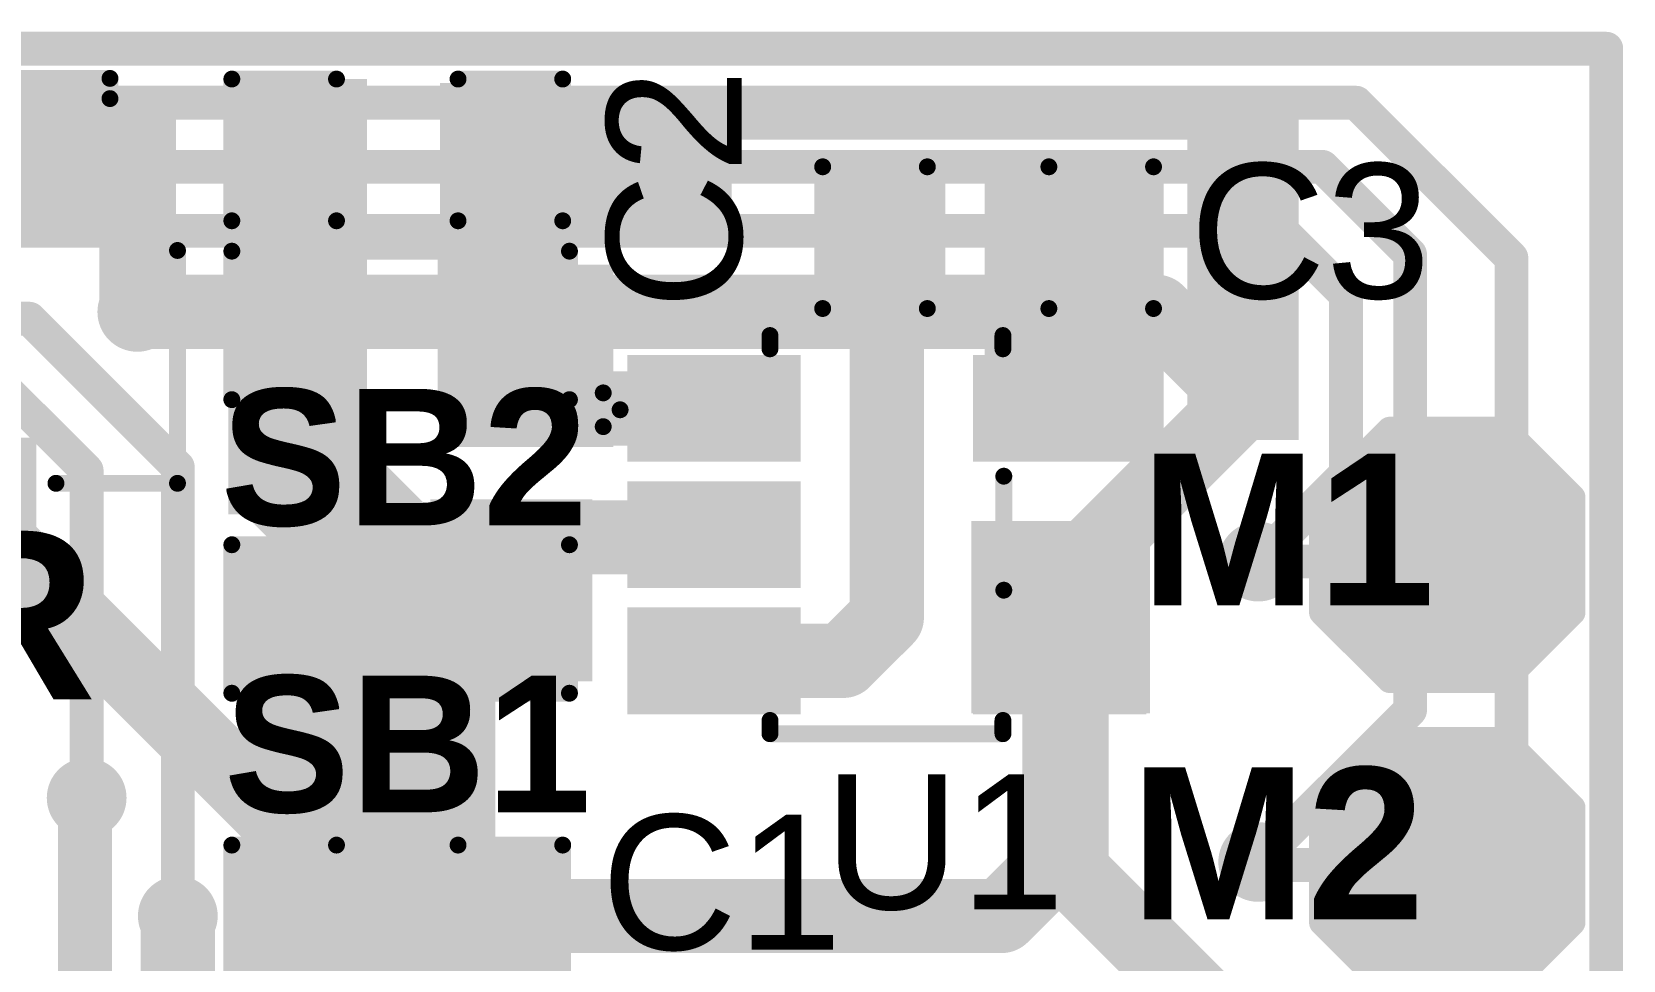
# Model space of a CAD drawing. Header units: inches. Extents: x -0.14 to 1.19, y -0.12 to 0.99.
# Drawn here: x 0.7148 to 1.1861, y 0.7139 to 0.989 of the extents above; entities that cross this region are included whole.
import ezdxf

# ---------------------------------------------------------------- set-up
doc = ezdxf.new("R2010")
doc.units = ezdxf.units.IN
doc.header["$MEASUREMENT"] = 0
for name, color, linetype in [('Board Outline', 216, 'Continuous'), ('Bottom Layer', 5, 'Continuous'), ('Top Layer', 1, 'Continuous'), ('Top Overlay', 2, 'Continuous'), ('Top Paste', 8, 'Continuous'), ('Top Solder', 216, 'Continuous'), ('Via Holes', 16, 'Continuous')]:
    doc.layers.add(name, color=color, linetype=linetype)
doc.styles.add('Arial', font='', dxfattribs={"height": 0.2})
doc.styles.add('Arial_Bold', font='', dxfattribs={"height": 0.2})
doc.styles.get('Arial').set_extended_font_data('Arial')
doc.styles.get('Arial_Bold').set_extended_font_data('Arial', bold=True)

# ---------------------------------------------------------------- blocks, each defined once
blk = doc.blocks.new('SOT_23_5_4')
at = {"layer": 'Top Layer'}
for points in [[(-0.07283, 0.04921), (-0.02953, 0.04921), (-0.02953, 0.02559), (-0.07283, 0.02559)], [(0.02953, 0.04921), (0.07283, 0.04921), (0.07283, 0.02559), (0.02953, 0.02559)], [(-0.07283, 0.01181), (-0.02953, 0.01181), (-0.02953, -0.01181), (-0.07283, -0.01181)], [(-0.07283, -0.02559), (-0.02953, -0.02559), (-0.02953, -0.04921), (-0.07283, -0.04921)], [(0.02953, -0.02559), (0.07283, -0.02559), (0.07283, -0.04921), (0.02953, -0.04921)]]:
    blk.add_hatch(color=1, dxfattribs=at).paths.add_polyline_path(points)
at = {"layer": 'Top Paste'}
for points in [[(-0.07283, 0.04921), (-0.02953, 0.04921), (-0.02953, 0.02559), (-0.07283, 0.02559)], [(0.02953, 0.04921), (0.07283, 0.04921), (0.07283, 0.02559), (0.02953, 0.02559)], [(-0.07283, 0.01181), (-0.02953, 0.01181), (-0.02953, -0.01181), (-0.07283, -0.01181)], [(-0.07283, -0.02559), (-0.02953, -0.02559), (-0.02953, -0.04921), (-0.07283, -0.04921)], [(0.02953, -0.02559), (0.07283, -0.02559), (0.07283, -0.04921), (0.02953, -0.04921)]]:
    blk.add_hatch(color=8, dxfattribs=at).paths.add_polyline_path(points)
at = {"layer": 'Top Solder'}
for points in [[(-0.07683, 0.05321), (-0.02553, 0.05321), (-0.02553, 0.02159), (-0.07683, 0.02159)], [(0.02553, 0.05321), (0.07683, 0.05321), (0.07683, 0.02159), (0.02553, 0.02159)], [(-0.07683, 0.01581), (-0.02553, 0.01581), (-0.02553, -0.01581), (-0.07683, -0.01581)], [(-0.07683, -0.02159), (-0.02553, -0.02159), (-0.02553, -0.05321), (-0.07683, -0.05321)], [(0.02553, -0.02159), (0.07683, -0.02159), (0.07683, -0.05321), (0.02553, -0.05321)]]:
    blk.add_hatch(color=216, dxfattribs=at).paths.add_polyline_path(points)
at = {"layer": 'Top Overlay', "const_width": 0.005}
for points in [[(-0.03461, 0.059), (0.03439, 0.059)], [(-0.03461, 0.05506), (-0.03461, 0.059)], [(0.03439, 0.05506), (0.03439, 0.059)], [(-0.084, 0.042), (-0.079, 0.037)], [(-0.084, 0.032), (-0.084, 0.042)], [(-0.084, 0.032), (-0.079, 0.037)], [(0.03465, -0.01646), (0.03465, 0.01732)], [(-0.03461, -0.059), (-0.03461, -0.05506)], [(-0.03461, -0.059), (0.03439, -0.059)], [(0.03439, -0.059), (0.03439, -0.05506)]]:
    blk.add_lwpolyline(points, dxfattribs=at)
at = {"layer": 'Top Overlay', "const_width": 0.0025}
for points in [[(-0.03586, 0.059, 1), (-0.03336, 0.059, 1)], [(-0.03586, 0.059, 1), (-0.03336, 0.059, 1)], [(0.03314, 0.059, 1), (0.03564, 0.059, 1)], [(0.03314, 0.059, 1), (0.03564, 0.059, 1)], [(-0.03586, 0.05506, 1), (-0.03336, 0.05506, 1)], [(0.03314, 0.05506, 1), (0.03564, 0.05506, 1)], [(-0.08525, 0.042, 1), (-0.08275, 0.042, 1)], [(-0.08525, 0.042, 1), (-0.08275, 0.042, 1)], [(-0.08025, 0.037, 1), (-0.07775, 0.037, 1)], [(-0.08025, 0.037, 1), (-0.07775, 0.037, 1)], [(-0.08525, 0.032, 1), (-0.08275, 0.032, 1)], [(-0.08525, 0.032, 1), (-0.08275, 0.032, 1)], [(0.0334, 0.01732, 1), (0.0359, 0.01732, 1)], [(0.0334, -0.01646, 1), (0.0359, -0.01646, 1)], [(-0.03586, -0.05506, 1), (-0.03336, -0.05506, 1)], [(-0.03586, -0.059, 1), (-0.03336, -0.059, 1)], [(-0.03586, -0.059, 1), (-0.03336, -0.059, 1)], [(0.03314, -0.05506, 1), (0.03564, -0.05506, 1)], [(0.03314, -0.059, 1), (0.03564, -0.059, 1)], [(0.03314, -0.059, 1), (0.03564, -0.059, 1)]]:
    blk.add_lwpolyline(points, format="xyb", close=True, dxfattribs=at)
blk = doc.blocks.new('S______B______9')
at = {"layer": 'Top Layer'}
for points in [[(-0.045, -0.0175), (-0.045, 0.0175), (-0.015, 0.0175), (-0.015, -0.0175)], [(0.015, -0.0175), (0.015, 0.0175), (0.045, 0.0175), (0.045, -0.0175)]]:
    blk.add_hatch(color=1, dxfattribs=at).paths.add_polyline_path(points)
at = {"layer": 'Top Paste'}
for points in [[(-0.045, -0.0175), (-0.045, 0.0175), (-0.015, 0.0175), (-0.015, -0.0175)], [(0.015, -0.0175), (0.015, 0.0175), (0.045, 0.0175), (0.045, -0.0175)]]:
    blk.add_hatch(color=8, dxfattribs=at).paths.add_polyline_path(points)
at = {"layer": 'Top Solder'}
for points in [[(-0.049, -0.0215), (-0.049, 0.0215), (-0.011, 0.0215), (-0.011, -0.0215)], [(0.011, -0.0215), (0.011, 0.0215), (0.049, 0.0215), (0.049, -0.0215)]]:
    blk.add_hatch(color=216, dxfattribs=at).paths.add_polyline_path(points)
at = {"layer": 'Top Overlay', "const_width": 0.005}
for points in [[(-0.05, 0.022), (-0.05, -0.022)], [(0.05, 0.022), (-0.05, 0.022)], [(0.05, 0.022), (0.05, -0.022)], [(0.05, -0.022), (-0.05, -0.022)]]:
    blk.add_lwpolyline(points, dxfattribs=at)
at = {"layer": 'Top Overlay', "const_width": 0.0025}
for points in [[(-0.05125, 0.022, 1), (-0.04875, 0.022, 1)], [(-0.05125, 0.022, 1), (-0.04875, 0.022, 1)], [(0.04875, 0.022, 1), (0.05125, 0.022, 1)], [(0.04875, 0.022, 1), (0.05125, 0.022, 1)], [(-0.05125, -0.022, 1), (-0.04875, -0.022, 1)], [(-0.05125, -0.022, 1), (-0.04875, -0.022, 1)], [(0.04875, -0.022, 1), (0.05125, -0.022, 1)], [(0.04875, -0.022, 1), (0.05125, -0.022, 1)]]:
    blk.add_lwpolyline(points, format="xyb", close=True, dxfattribs=at)
at = {"layer": 'Top Overlay', "style": 'Arial_Bold'}
blk.add_text('SB2', height=0.04, rotation=-180, dxfattribs=at).set_placement((0.053267, 0.058802))
blk = doc.blocks.new('S______B______10')
at = {"layer": 'Top Layer'}
for points in [[(-0.045, -0.0175), (-0.045, 0.0175), (-0.015, 0.0175), (-0.015, -0.0175)], [(0.015, -0.0175), (0.015, 0.0175), (0.045, 0.0175), (0.045, -0.0175)]]:
    blk.add_hatch(color=1, dxfattribs=at).paths.add_polyline_path(points)
at = {"layer": 'Top Paste'}
for points in [[(-0.045, -0.0175), (-0.045, 0.0175), (-0.015, 0.0175), (-0.015, -0.0175)], [(0.015, -0.0175), (0.015, 0.0175), (0.045, 0.0175), (0.045, -0.0175)]]:
    blk.add_hatch(color=8, dxfattribs=at).paths.add_polyline_path(points)
at = {"layer": 'Top Solder'}
for points in [[(-0.049, -0.0215), (-0.049, 0.0215), (-0.011, 0.0215), (-0.011, -0.0215)], [(0.011, -0.0215), (0.011, 0.0215), (0.049, 0.0215), (0.049, -0.0215)]]:
    blk.add_hatch(color=216, dxfattribs=at).paths.add_polyline_path(points)
at = {"layer": 'Top Overlay', "const_width": 0.005}
for points in [[(-0.05, -0.022), (-0.05, 0.022)], [(-0.05, 0.022), (0.05, 0.022)], [(0.05, -0.022), (0.05, 0.022)], [(-0.05, -0.022), (0.05, -0.022)]]:
    blk.add_lwpolyline(points, dxfattribs=at)
at = {"layer": 'Top Overlay', "const_width": 0.0025}
for points in [[(-0.05125, 0.022, 1), (-0.04875, 0.022, 1)], [(-0.05125, 0.022, 1), (-0.04875, 0.022, 1)], [(0.04875, 0.022, 1), (0.05125, 0.022, 1)], [(0.04875, 0.022, 1), (0.05125, 0.022, 1)], [(-0.05125, -0.022, 1), (-0.04875, -0.022, 1)], [(-0.05125, -0.022, 1), (-0.04875, -0.022, 1)], [(0.04875, -0.022, 1), (0.05125, -0.022, 1)], [(0.04875, -0.022, 1), (0.05125, -0.022, 1)]]:
    blk.add_lwpolyline(points, format="xyb", close=True, dxfattribs=at)
at = {"layer": 'Top Overlay', "style": 'Arial_Bold'}
blk.add_text('SB1', height=0.04, dxfattribs=at).set_placement((-0.052278, -0.056802))
blk = doc.blocks.new('C___0603_15')
at = {"layer": 'Top Layer'}
for points in [[(-0.015, 0.0175), (-0.015, -0.0175), (-0.045, -0.0175), (-0.045, 0.0175)], [(0.045, 0.0175), (0.045, -0.0175), (0.015, -0.0175), (0.015, 0.0175)]]:
    blk.add_hatch(color=1, dxfattribs=at).paths.add_polyline_path(points)
at = {"layer": 'Top Paste'}
for points in [[(-0.015, 0.0175), (-0.015, -0.0175), (-0.045, -0.0175), (-0.045, 0.0175)], [(0.045, 0.0175), (0.045, -0.0175), (0.015, -0.0175), (0.015, 0.0175)]]:
    blk.add_hatch(color=8, dxfattribs=at).paths.add_polyline_path(points)
at = {"layer": 'Top Solder'}
for points in [[(-0.01264, 0.01986), (-0.01264, -0.01986), (-0.04736, -0.01986), (-0.04736, 0.01986)], [(0.04736, 0.01986), (0.04736, -0.01986), (0.01264, -0.01986), (0.01264, 0.01986)]]:
    blk.add_hatch(color=216, dxfattribs=at).paths.add_polyline_path(points)
at = {"layer": 'Top Overlay', "const_width": 0.005}
for points in [[(-0.049, 0.021), (-0.049, -0.021)], [(-0.018, 0.021), (-0.049, 0.021)], [(0.049, 0.021), (0.018, 0.021)], [(0.049, 0.021), (0.049, -0.021)], [(-0.018, -0.021), (-0.049, -0.021)], [(0.049, -0.021), (0.018, -0.021)]]:
    blk.add_lwpolyline(points, dxfattribs=at)
at = {"layer": 'Top Overlay', "const_width": 0.0025}
for points in [[(-0.05025, 0.021, 1), (-0.04775, 0.021, 1)], [(-0.05025, 0.021, 1), (-0.04775, 0.021, 1)], [(-0.01925, 0.021, 1), (-0.01675, 0.021, 1)], [(0.01675, 0.021, 1), (0.01925, 0.021, 1)], [(0.04775, 0.021, 1), (0.05025, 0.021, 1)], [(0.04775, 0.021, 1), (0.05025, 0.021, 1)], [(-0.05025, -0.021, 1), (-0.04775, -0.021, 1)], [(-0.05025, -0.021, 1), (-0.04775, -0.021, 1)], [(-0.01925, -0.021, 1), (-0.01675, -0.021, 1)], [(0.01675, -0.021, 1), (0.01925, -0.021, 1)], [(0.04775, -0.021, 1), (0.05025, -0.021, 1)], [(0.04775, -0.021, 1), (0.05025, -0.021, 1)]]:
    blk.add_lwpolyline(points, format="xyb", close=True, dxfattribs=at)
blk = doc.blocks.new('C___0603_16')
at = {"layer": 'Top Layer'}
for points in [[(-0.015, 0.0175), (-0.015, -0.0175), (-0.045, -0.0175), (-0.045, 0.0175)], [(0.045, 0.0175), (0.045, -0.0175), (0.015, -0.0175), (0.015, 0.0175)]]:
    blk.add_hatch(color=1, dxfattribs=at).paths.add_polyline_path(points)
at = {"layer": 'Top Paste'}
for points in [[(-0.015, 0.0175), (-0.015, -0.0175), (-0.045, -0.0175), (-0.045, 0.0175)], [(0.045, 0.0175), (0.045, -0.0175), (0.015, -0.0175), (0.015, 0.0175)]]:
    blk.add_hatch(color=8, dxfattribs=at).paths.add_polyline_path(points)
at = {"layer": 'Top Solder'}
for points in [[(-0.01264, 0.01986), (-0.01264, -0.01986), (-0.04736, -0.01986), (-0.04736, 0.01986)], [(0.04736, 0.01986), (0.04736, -0.01986), (0.01264, -0.01986), (0.01264, 0.01986)]]:
    blk.add_hatch(color=216, dxfattribs=at).paths.add_polyline_path(points)
at = {"layer": 'Top Overlay', "const_width": 0.005}
for points in [[(-0.049, -0.021), (-0.049, 0.021)], [(-0.049, 0.021), (-0.018, 0.021)], [(0.018, 0.021), (0.049, 0.021)], [(0.049, -0.021), (0.049, 0.021)], [(-0.049, -0.021), (-0.018, -0.021)], [(0.018, -0.021), (0.049, -0.021)]]:
    blk.add_lwpolyline(points, dxfattribs=at)
at = {"layer": 'Top Overlay', "const_width": 0.0025}
for points in [[(-0.05025, 0.021, 1), (-0.04775, 0.021, 1)], [(-0.05025, 0.021, 1), (-0.04775, 0.021, 1)], [(-0.01925, 0.021, 1), (-0.01675, 0.021, 1)], [(0.01675, 0.021, 1), (0.01925, 0.021, 1)], [(0.04775, 0.021, 1), (0.05025, 0.021, 1)], [(0.04775, 0.021, 1), (0.05025, 0.021, 1)], [(-0.05025, -0.021, 1), (-0.04775, -0.021, 1)], [(-0.05025, -0.021, 1), (-0.04775, -0.021, 1)], [(-0.01925, -0.021, 1), (-0.01675, -0.021, 1)], [(0.01675, -0.021, 1), (0.01925, -0.021, 1)], [(0.04775, -0.021, 1), (0.05025, -0.021, 1)], [(0.04775, -0.021, 1), (0.05025, -0.021, 1)]]:
    blk.add_lwpolyline(points, format="xyb", close=True, dxfattribs=at)
blk = doc.blocks.new('C___0603_17')
at = {"layer": 'Top Layer'}
for points in [[(-0.015, 0.0175), (-0.015, -0.0175), (-0.045, -0.0175), (-0.045, 0.0175)], [(0.045, 0.0175), (0.045, -0.0175), (0.015, -0.0175), (0.015, 0.0175)]]:
    blk.add_hatch(color=1, dxfattribs=at).paths.add_polyline_path(points)
at = {"layer": 'Top Paste'}
for points in [[(-0.015, 0.0175), (-0.015, -0.0175), (-0.045, -0.0175), (-0.045, 0.0175)], [(0.045, 0.0175), (0.045, -0.0175), (0.015, -0.0175), (0.015, 0.0175)]]:
    blk.add_hatch(color=8, dxfattribs=at).paths.add_polyline_path(points)
at = {"layer": 'Top Solder'}
for points in [[(-0.01264, 0.01986), (-0.01264, -0.01986), (-0.04736, -0.01986), (-0.04736, 0.01986)], [(0.04736, 0.01986), (0.04736, -0.01986), (0.01264, -0.01986), (0.01264, 0.01986)]]:
    blk.add_hatch(color=216, dxfattribs=at).paths.add_polyline_path(points)
at = {"layer": 'Top Overlay', "const_width": 0.005}
for points in [[(-0.049, -0.021), (-0.049, 0.021)], [(-0.049, 0.021), (-0.018, 0.021)], [(0.018, 0.021), (0.049, 0.021)], [(0.049, -0.021), (0.049, 0.021)], [(-0.049, -0.021), (-0.018, -0.021)], [(0.018, -0.021), (0.049, -0.021)]]:
    blk.add_lwpolyline(points, dxfattribs=at)
at = {"layer": 'Top Overlay', "const_width": 0.0025}
for points in [[(-0.05025, 0.021, 1), (-0.04775, 0.021, 1)], [(-0.05025, 0.021, 1), (-0.04775, 0.021, 1)], [(-0.01925, 0.021, 1), (-0.01675, 0.021, 1)], [(0.01675, 0.021, 1), (0.01925, 0.021, 1)], [(0.04775, 0.021, 1), (0.05025, 0.021, 1)], [(0.04775, 0.021, 1), (0.05025, 0.021, 1)], [(-0.05025, -0.021, 1), (-0.04775, -0.021, 1)], [(-0.05025, -0.021, 1), (-0.04775, -0.021, 1)], [(-0.01925, -0.021, 1), (-0.01675, -0.021, 1)], [(0.01675, -0.021, 1), (0.01925, -0.021, 1)], [(0.04775, -0.021, 1), (0.05025, -0.021, 1)], [(0.04775, -0.021, 1), (0.05025, -0.021, 1)]]:
    blk.add_lwpolyline(points, format="xyb", close=True, dxfattribs=at)
blk = doc.blocks.new('FH34SRJ_12S_0_5SH_50___19')
at = {"layer": 'Top Layer'}
for points in [[(-0.11417, 0.06496), (-0.10236, 0.06496), (-0.10236, 0.03346), (-0.11417, 0.03346)], [(-0.09449, 0.06496), (-0.08268, 0.06496), (-0.08268, 0.03346), (-0.09449, 0.03346)], [(-0.0748, 0.06496), (-0.06299, 0.06496), (-0.06299, 0.03346), (-0.0748, 0.03346)], [(-0.05512, 0.06496), (-0.04331, 0.06496), (-0.04331, 0.03346), (-0.05512, 0.03346)], [(-0.03543, 0.06496), (-0.02362, 0.06496), (-0.02362, 0.03346), (-0.03543, 0.03346)], [(-0.01575, 0.06496), (-0.00394, 0.06496), (-0.00394, 0.03346), (-0.01575, 0.03346)], [(0.00394, 0.06496), (0.01575, 0.06496), (0.01575, 0.03346), (0.00394, 0.03346)], [(0.02362, 0.06496), (0.03543, 0.06496), (0.03543, 0.03346), (0.02362, 0.03346)], [(0.04331, 0.06496), (0.05512, 0.06496), (0.05512, 0.03346), (0.04331, 0.03346)], [(0.06299, 0.06496), (0.0748, 0.06496), (0.0748, 0.03346), (0.06299, 0.03346)], [(0.08268, 0.06496), (0.09449, 0.06496), (0.09449, 0.03346), (0.08268, 0.03346)], [(0.10236, 0.06496), (0.11417, 0.06496), (0.11417, 0.03346), (0.10236, 0.03346)], [(-0.15552, -0.03346), (-0.13977, -0.03346), (-0.13977, -0.06496), (-0.15552, -0.06496)], [(0.13977, -0.03346), (0.15552, -0.03346), (0.15552, -0.06496), (0.13977, -0.06496)]]:
    blk.add_hatch(color=1, dxfattribs=at).paths.add_polyline_path(points)
at = {"layer": 'Top Paste'}
for points in [[(-0.11417, 0.06496), (-0.10236, 0.06496), (-0.10236, 0.03346), (-0.11417, 0.03346)], [(-0.09449, 0.06496), (-0.08268, 0.06496), (-0.08268, 0.03346), (-0.09449, 0.03346)], [(-0.0748, 0.06496), (-0.06299, 0.06496), (-0.06299, 0.03346), (-0.0748, 0.03346)], [(-0.05512, 0.06496), (-0.04331, 0.06496), (-0.04331, 0.03346), (-0.05512, 0.03346)], [(-0.03543, 0.06496), (-0.02362, 0.06496), (-0.02362, 0.03346), (-0.03543, 0.03346)], [(-0.01575, 0.06496), (-0.00394, 0.06496), (-0.00394, 0.03346), (-0.01575, 0.03346)], [(0.00394, 0.06496), (0.01575, 0.06496), (0.01575, 0.03346), (0.00394, 0.03346)], [(0.02362, 0.06496), (0.03543, 0.06496), (0.03543, 0.03346), (0.02362, 0.03346)], [(0.04331, 0.06496), (0.05512, 0.06496), (0.05512, 0.03346), (0.04331, 0.03346)], [(0.06299, 0.06496), (0.0748, 0.06496), (0.0748, 0.03346), (0.06299, 0.03346)], [(0.08268, 0.06496), (0.09449, 0.06496), (0.09449, 0.03346), (0.08268, 0.03346)], [(0.10236, 0.06496), (0.11417, 0.06496), (0.11417, 0.03346), (0.10236, 0.03346)], [(-0.15552, -0.03346), (-0.13977, -0.03346), (-0.13977, -0.06496), (-0.15552, -0.06496)], [(0.13977, -0.03346), (0.15552, -0.03346), (0.15552, -0.06496), (0.13977, -0.06496)]]:
    blk.add_hatch(color=8, dxfattribs=at).paths.add_polyline_path(points)
at = {"layer": 'Top Solder'}
for points in [[(-0.11817, 0.06896), (-0.09836, 0.06896), (-0.09836, 0.02946), (-0.11817, 0.02946)], [(-0.09849, 0.06896), (-0.07868, 0.06896), (-0.07868, 0.02946), (-0.09849, 0.02946)], [(-0.0788, 0.06896), (-0.05899, 0.06896), (-0.05899, 0.02946), (-0.0788, 0.02946)], [(-0.05912, 0.06896), (-0.03931, 0.06896), (-0.03931, 0.02946), (-0.05912, 0.02946)], [(-0.03943, 0.06896), (-0.01962, 0.06896), (-0.01962, 0.02946), (-0.03943, 0.02946)], [(-0.01975, 0.06896), (0.00006, 0.06896), (0.00006, 0.02946), (-0.01975, 0.02946)], [(-0.00006, 0.06896), (0.01975, 0.06896), (0.01975, 0.02946), (-0.00006, 0.02946)], [(0.01962, 0.06896), (0.03943, 0.06896), (0.03943, 0.02946), (0.01962, 0.02946)], [(0.03931, 0.06896), (0.05912, 0.06896), (0.05912, 0.02946), (0.03931, 0.02946)], [(0.05899, 0.06896), (0.0788, 0.06896), (0.0788, 0.02946), (0.05899, 0.02946)], [(0.07868, 0.06896), (0.09849, 0.06896), (0.09849, 0.02946), (0.07868, 0.02946)], [(0.09836, 0.06896), (0.11817, 0.06896), (0.11817, 0.02946), (0.09836, 0.02946)], [(-0.15952, -0.02946), (-0.13577, -0.02946), (-0.13577, -0.06896), (-0.15952, -0.06896)], [(0.13577, -0.02946), (0.15952, -0.02946), (0.15952, -0.06896), (0.13577, -0.06896)]]:
    blk.add_hatch(color=216, dxfattribs=at).paths.add_polyline_path(points)
at = {"layer": 'Top Overlay'}
for points, const_width in [([(0.128, 0.064), (0.122, 0.058)], 0.00787), ([(0.128, 0.064), (0.128, 0.052)], 0.00787), ([(0.128, 0.052), (0.122, 0.058)], 0.00787), ([(-0.16, 0.043), (-0.16, -0.026)], 0.005), ([(-0.124, 0.043), (-0.16, 0.043)], 0.005), ([(0.16, 0.043), (0.124, 0.043)], 0.005), ([(0.16, 0.043), (0.16, -0.026)], 0.005), ([(-0.14, -0.071), (-0.14, -0.07698)], 0.005), ([(0.14, -0.071), (0.14, -0.077)], 0.005), ([(0.13998, -0.07698), (-0.14, -0.07698)], 0.005)]:
    blk.add_lwpolyline(points, dxfattribs=dict(at, const_width=const_width))
for points, const_width in [([(0.12603, 0.064, 1), (0.12997, 0.064, 1)], 0.00394), ([(0.12603, 0.064, 1), (0.12997, 0.064, 1)], 0.00394), ([(0.12003, 0.058, 1), (0.12397, 0.058, 1)], 0.00394), ([(0.12003, 0.058, 1), (0.12397, 0.058, 1)], 0.00394), ([(0.12603, 0.052, 1), (0.12997, 0.052, 1)], 0.00394), ([(0.12603, 0.052, 1), (0.12997, 0.052, 1)], 0.00394), ([(-0.16125, 0.043, 1), (-0.15875, 0.043, 1)], 0.0025), ([(-0.16125, 0.043, 1), (-0.15875, 0.043, 1)], 0.0025), ([(-0.12525, 0.043, 1), (-0.12275, 0.043, 1)], 0.0025), ([(0.12275, 0.043, 1), (0.12525, 0.043, 1)], 0.0025), ([(0.15875, 0.043, 1), (0.16125, 0.043, 1)], 0.0025), ([(0.15875, 0.043, 1), (0.16125, 0.043, 1)], 0.0025), ([(-0.16125, -0.026, 1), (-0.15875, -0.026, 1)], 0.0025), ([(0.15875, -0.026, 1), (0.16125, -0.026, 1)], 0.0025), ([(-0.14125, -0.071, 1), (-0.13875, -0.071, 1)], 0.0025), ([(0.13875, -0.071, 1), (0.14125, -0.071, 1)], 0.0025), ([(-0.14125, -0.07698, 1), (-0.13875, -0.07698, 1)], 0.0025), ([(-0.14125, -0.07698, 1), (-0.13875, -0.07698, 1)], 0.0025), ([(0.13873, -0.07698, 1), (0.14123, -0.07698, 1)], 0.0025), ([(0.13875, -0.077, 1), (0.14125, -0.077, 1)], 0.0025)]:
    blk.add_lwpolyline(points, format="xyb", close=True, dxfattribs=dict(at, const_width=const_width))
at = {"layer": 'Top Overlay', "style": 'Arial'}
blk.add_text('1', height=0.03, dxfattribs=at).set_placement((0.108, -0.008))
blk = doc.blocks.new('TEST_POINT_20')
at = {"layer": 'Top Layer'}
blk.add_hatch(color=1, dxfattribs=at).paths.add_polyline_path([(0.015, 0.03), (-0.015, 0.03), (-0.03, 0.015), (-0.03, -0.015), (-0.015, -0.03), (0.015, -0.03), (0.03, -0.015), (0.03, 0.015)])
at = {"layer": 'Top Paste'}
blk.add_hatch(color=8, dxfattribs=at).paths.add_polyline_path([(0.015, 0.03), (-0.015, 0.03), (-0.03, 0.015), (-0.03, -0.015), (-0.015, -0.03), (0.015, -0.03), (0.03, -0.015), (0.03, 0.015)])
at = {"layer": 'Top Solder'}
blk.add_hatch(color=216, dxfattribs=at).paths.add_polyline_path([(0.017, 0.034), (-0.017, 0.034), (-0.034, 0.017), (-0.034, -0.017), (-0.017, -0.034), (0.017, -0.034), (0.034, -0.017), (0.034, 0.017)])
at = {"layer": 'Top Overlay', "const_width": 0.00787}
for points in [[(-0.037, 0.017), (-0.017, 0.037)], [(-0.017, 0.037), (0.017, 0.037)], [(-0.017, 0.037), (0.017, 0.037)], [(0.017, 0.037), (0.037, 0.017)], [(-0.037, -0.017), (-0.037, 0.017)], [(0.037, -0.017), (0.037, 0.017)], [(-0.037, -0.017), (-0.017, -0.037)], [(0.017, -0.037), (0.037, -0.017)], [(-0.017, -0.037), (0.017, -0.037)], [(-0.017, -0.037), (0.017, -0.037)]]:
    blk.add_lwpolyline(points, dxfattribs=at)
at = {"layer": 'Top Overlay', "const_width": 0.00394}
for points in [[(-0.01897, 0.037, 1), (-0.01503, 0.037, 1)], [(-0.01897, 0.037, 1), (-0.01503, 0.037, 1)], [(-0.01897, 0.037, 1), (-0.01503, 0.037, 1)], [(0.01503, 0.037, 1), (0.01897, 0.037, 1)], [(0.01503, 0.037, 1), (0.01897, 0.037, 1)], [(0.01503, 0.037, 1), (0.01897, 0.037, 1)], [(-0.03897, 0.017, 1), (-0.03503, 0.017, 1)], [(-0.03897, 0.017, 1), (-0.03503, 0.017, 1)], [(0.03503, 0.017, 1), (0.03897, 0.017, 1)], [(0.03503, 0.017, 1), (0.03897, 0.017, 1)], [(-0.03897, -0.017, 1), (-0.03503, -0.017, 1)], [(-0.03897, -0.017, 1), (-0.03503, -0.017, 1)], [(0.03503, -0.017, 1), (0.03897, -0.017, 1)], [(0.03503, -0.017, 1), (0.03897, -0.017, 1)], [(-0.01897, -0.037, 1), (-0.01503, -0.037, 1)], [(-0.01897, -0.037, 1), (-0.01503, -0.037, 1)], [(-0.01897, -0.037, 1), (-0.01503, -0.037, 1)], [(0.01503, -0.037, 1), (0.01897, -0.037, 1)], [(0.01503, -0.037, 1), (0.01897, -0.037, 1)], [(0.01503, -0.037, 1), (0.01897, -0.037, 1)]]:
    blk.add_lwpolyline(points, format="xyb", close=True, dxfattribs=at)
blk = doc.blocks.new('TEST_POINT_21')
at = {"layer": 'Top Layer'}
blk.add_hatch(color=1, dxfattribs=at).paths.add_polyline_path([(0.015, 0.03), (-0.015, 0.03), (-0.03, 0.015), (-0.03, -0.015), (-0.015, -0.03), (0.015, -0.03), (0.03, -0.015), (0.03, 0.015)])
at = {"layer": 'Top Paste'}
blk.add_hatch(color=8, dxfattribs=at).paths.add_polyline_path([(0.015, 0.03), (-0.015, 0.03), (-0.03, 0.015), (-0.03, -0.015), (-0.015, -0.03), (0.015, -0.03), (0.03, -0.015), (0.03, 0.015)])
at = {"layer": 'Top Solder'}
blk.add_hatch(color=216, dxfattribs=at).paths.add_polyline_path([(0.017, 0.034), (-0.017, 0.034), (-0.034, 0.017), (-0.034, -0.017), (-0.017, -0.034), (0.017, -0.034), (0.034, -0.017), (0.034, 0.017)])
at = {"layer": 'Top Overlay', "const_width": 0.00787}
for points in [[(-0.037, 0.017), (-0.017, 0.037)], [(-0.017, 0.037), (0.017, 0.037)], [(-0.017, 0.037), (0.017, 0.037)], [(0.017, 0.037), (0.037, 0.017)], [(-0.037, -0.017), (-0.037, 0.017)], [(0.037, -0.017), (0.037, 0.017)], [(-0.037, -0.017), (-0.017, -0.037)], [(0.017, -0.037), (0.037, -0.017)], [(-0.017, -0.037), (0.017, -0.037)], [(-0.017, -0.037), (0.017, -0.037)]]:
    blk.add_lwpolyline(points, dxfattribs=at)
at = {"layer": 'Top Overlay', "const_width": 0.00394}
for points in [[(-0.01897, 0.037, 1), (-0.01503, 0.037, 1)], [(-0.01897, 0.037, 1), (-0.01503, 0.037, 1)], [(-0.01897, 0.037, 1), (-0.01503, 0.037, 1)], [(0.01503, 0.037, 1), (0.01897, 0.037, 1)], [(0.01503, 0.037, 1), (0.01897, 0.037, 1)], [(0.01503, 0.037, 1), (0.01897, 0.037, 1)], [(-0.03897, 0.017, 1), (-0.03503, 0.017, 1)], [(-0.03897, 0.017, 1), (-0.03503, 0.017, 1)], [(0.03503, 0.017, 1), (0.03897, 0.017, 1)], [(0.03503, 0.017, 1), (0.03897, 0.017, 1)], [(-0.03897, -0.017, 1), (-0.03503, -0.017, 1)], [(-0.03897, -0.017, 1), (-0.03503, -0.017, 1)], [(0.03503, -0.017, 1), (0.03897, -0.017, 1)], [(0.03503, -0.017, 1), (0.03897, -0.017, 1)], [(-0.01897, -0.037, 1), (-0.01503, -0.037, 1)], [(-0.01897, -0.037, 1), (-0.01503, -0.037, 1)], [(-0.01897, -0.037, 1), (-0.01503, -0.037, 1)], [(0.01503, -0.037, 1), (0.01897, -0.037, 1)], [(0.01503, -0.037, 1), (0.01897, -0.037, 1)], [(0.01503, -0.037, 1), (0.01897, -0.037, 1)]]:
    blk.add_lwpolyline(points, format="xyb", close=True, dxfattribs=at)

msp = doc.modelspace()

# ---------------------------------------------------------------- hatches: boundary and pattern name
at = {"layer": 'Bottom Layer'}
h = msp.add_hatch(color=5, dxfattribs=at)
edge = h.paths.add_edge_path()
edge.add_arc((0.746, 0.906), 0.01181, 0, 360)
h = msp.add_hatch(color=5, dxfattribs=at)
edge = h.paths.add_edge_path()
edge.add_arc((1.074, 0.88), 0.01181, 0, 360)
h = msp.add_hatch(color=5, dxfattribs=at)
edge = h.paths.add_edge_path()
edge.add_arc((0.793, 0.859), 0.01181, 0, 360)
h = msp.add_hatch(color=5, dxfattribs=at)
edge = h.paths.add_edge_path()
edge.add_arc((1.078, 0.832), 0.01181, 0, 360)
h = msp.add_hatch(color=5, dxfattribs=at)
edge = h.paths.add_edge_path()
edge.add_arc((1.02267, 0.82867), 0.01181, 0, 360)
h = msp.add_hatch(color=5, dxfattribs=at)
edge = h.paths.add_edge_path()
edge.add_arc((0.731, 0.762), 0.01181, 0, 360)
h = msp.add_hatch(color=5, dxfattribs=at)
edge = h.paths.add_edge_path()
edge.add_arc((1.078, 0.743), 0.01181, 0, 360)
h = msp.add_hatch(color=5, dxfattribs=at)
edge = h.paths.add_edge_path()
edge.add_arc((0.758, 0.727), 0.01181, 0, 360)
at = {"layer": 'Top Layer'}
for points in [[(0.44077, 0.926), (0.75677, 0.926), (0.75677, 0.972), (0.44077, 0.972)], [(0.773, 0.846), (0.814, 0.846), (0.814, 0.975), (0.773, 0.975)], [(0.838, 0.933), (0.922, 0.933), (0.922, 0.972), (0.838, 0.972)], [(0.838, 0.957), (1.09, 0.957), (1.09, 0.972), (0.838, 0.972)], [(1.057, 0.868), (1.09, 0.868), (1.09, 0.972), (1.057, 0.972)], [(0.997, 0.865), (1.05, 0.865), (1.05, 0.95), (0.997, 0.95)], [(0.839, 0.866), (0.887, 0.866), (0.887, 0.92), (0.839, 0.92)], [(0.83275, 0.7965), (0.88075, 0.7965), (0.88075, 0.8505), (0.83275, 0.8505)], [(0.993, 0.787), (1.046, 0.787), (1.046, 0.844), (0.993, 0.844)], [(0.778, 0.678), (0.812, 0.678), (0.812, 0.839), (0.778, 0.839)]]:
    msp.add_hatch(color=1, dxfattribs=at).paths.add_polyline_path(points)
h = msp.add_hatch(color=1, dxfattribs=at)
edge = h.paths.add_edge_path()
edge.add_arc((0.746, 0.906), 0.01181, 0, 360)
h = msp.add_hatch(color=1, dxfattribs=at)
edge = h.paths.add_edge_path()
edge.add_arc((1.074, 0.88), 0.01181, 0, 360)
h = msp.add_hatch(color=1, dxfattribs=at)
edge = h.paths.add_edge_path()
edge.add_arc((0.793, 0.859), 0.01181, 0, 360)
h = msp.add_hatch(color=1, dxfattribs=at)
edge = h.paths.add_edge_path()
edge.add_arc((1.078, 0.832), 0.01181, 0, 360)
h = msp.add_hatch(color=1, dxfattribs=at)
edge = h.paths.add_edge_path()
edge.add_arc((1.02267, 0.82867), 0.01181, 0, 360)
h = msp.add_hatch(color=1, dxfattribs=at)
edge = h.paths.add_edge_path()
edge.add_arc((0.731, 0.762), 0.01181, 0, 360)
h = msp.add_hatch(color=1, dxfattribs=at)
edge = h.paths.add_edge_path()
edge.add_arc((1.078, 0.743), 0.01181, 0, 360)
h = msp.add_hatch(color=1, dxfattribs=at)
edge = h.paths.add_edge_path()
edge.add_arc((0.758, 0.727), 0.01181, 0, 360)
at = {"layer": 'Via Holes'}
h = msp.add_hatch(color=7, dxfattribs=at)
edge = h.paths.add_edge_path()
edge.add_arc((0.746, 0.906), 0.00591, 0, 360)
h = msp.add_hatch(color=7, dxfattribs=at)
edge = h.paths.add_edge_path()
edge.add_arc((1.074, 0.88), 0.00591, 0, 360)
h = msp.add_hatch(color=7, dxfattribs=at)
edge = h.paths.add_edge_path()
edge.add_arc((0.793, 0.859), 0.00591, 0, 360)
h = msp.add_hatch(color=7, dxfattribs=at)
edge = h.paths.add_edge_path()
edge.add_arc((1.02267, 0.82867), 0.00591, 0, 360)
h = msp.add_hatch(color=7, dxfattribs=at)
edge = h.paths.add_edge_path()
edge.add_arc((1.078, 0.832), 0.00591, 0, 360)
h = msp.add_hatch(color=7, dxfattribs=at)
edge = h.paths.add_edge_path()
edge.add_arc((0.731, 0.762), 0.00591, 0, 360)
h = msp.add_hatch(color=7, dxfattribs=at)
edge = h.paths.add_edge_path()
edge.add_arc((1.078, 0.743), 0.00591, 0, 360)
h = msp.add_hatch(color=7, dxfattribs=at)
edge = h.paths.add_edge_path()
edge.add_arc((0.758, 0.727), 0.00591, 0, 360)

# ---------------------------------------------------------------- linework, layer by layer
at = {"layer": 'Board Outline', "const_width": 0.01}
for points in [[(0, 0.984), (1.1811, 0.984)], [(1.1811, -0.00025), (1.1811, 0.984)]]:
    msp.add_lwpolyline(points, dxfattribs=at)
at = {"layer": 'Board Outline', "const_width": 0.005}
msp.add_lwpolyline([(1.1786, 0.984, 1), (1.1836, 0.984, 1)], format="xyb", close=True, dxfattribs=at)
msp.add_lwpolyline([(1.1786, 0.984, 1), (1.1836, 0.984, 1)], format="xyb", close=True, dxfattribs=at)
at = {"layer": 'Bottom Layer'}
for points, const_width in [([(0.334, 0.968), (1.107, 0.968)], 0.01), ([(1.107, 0.968), (1.153, 0.922)], 0.01), ([(0.355, 0.949), (1.097, 0.949)], 0.01), ([(1.097, 0.949), (1.123, 0.923)], 0.01), ([(0.373, 0.93), (1.085, 0.93)], 0.01), ([(1.085, 0.93), (1.104, 0.911)], 0.01), ([(1.123, 0.788), (1.123, 0.923)], 0.01), ([(1.153, 0.656), (1.153, 0.922)], 0.01), ([(0.63881, 0.904), (0.79, 0.75281)], 0.022), ([(0.746, 0.906), (1.048, 0.906)], 0.022), ([(1.048, 0.906), (1.074, 0.88)], 0.022), ([(1.104, 0.858), (1.104, 0.911)], 0.01), ([(1.02267, 0.82867), (1.074, 0.88)], 0.022), ([(0.793, 0.859), (0.832, 0.82)], 0.04), ([(1.078, 0.832), (1.104, 0.858)], 0.01), ([(0.832, 0.564), (0.832, 0.82)], 0.04), ([(1.02267, 0.74033), (1.02267, 0.82867)], 0.022), ([(1.078, 0.743), (1.123, 0.788)], 0.01), ([(0.7305, 0.7615), (0.731, 0.762)], 0.016), ([(0.7305, 0.36031), (0.7305, 0.7615)], 0.016), ([(0.79, 0.635), (0.79, 0.75281)], 0.022), ([(1.02267, 0.74033), (1.143, 0.62)], 0.022), ([(0.758, 0.376), (0.758, 0.727)], 0.022)]:
    msp.add_lwpolyline(points, dxfattribs=dict(at, const_width=const_width))
for points, const_width in [([(1.1045, 0.968, 1), (1.1095, 0.968, 1)], 0.005), ([(1.1045, 0.968, 1), (1.1095, 0.968, 1)], 0.005), ([(1.0945, 0.949, 1), (1.0995, 0.949, 1)], 0.005), ([(1.0945, 0.949, 1), (1.0995, 0.949, 1)], 0.005), ([(1.0825, 0.93, 1), (1.0875, 0.93, 1)], 0.005), ([(1.0825, 0.93, 1), (1.0875, 0.93, 1)], 0.005), ([(1.1205, 0.923, 1), (1.1255, 0.923, 1)], 0.005), ([(1.1205, 0.923, 1), (1.1255, 0.923, 1)], 0.005), ([(1.1505, 0.922, 1), (1.1555, 0.922, 1)], 0.005), ([(1.1505, 0.922, 1), (1.1555, 0.922, 1)], 0.005), ([(0.7405, 0.906, 1), (0.7515, 0.906, 1)], 0.011), ([(1.0425, 0.906, 1), (1.0535, 0.906, 1)], 0.011), ([(1.0425, 0.906, 1), (1.0535, 0.906, 1)], 0.011), ([(1.1015, 0.911, 1), (1.1065, 0.911, 1)], 0.005), ([(1.1015, 0.911, 1), (1.1065, 0.911, 1)], 0.005), ([(1.0685, 0.88, 1), (1.0795, 0.88, 1)], 0.011), ([(1.0685, 0.88, 1), (1.0795, 0.88, 1)], 0.011), ([(0.783, 0.859, 1), (0.803, 0.859, 1)], 0.02), ([(1.1015, 0.858, 1), (1.1065, 0.858, 1)], 0.005), ([(1.1015, 0.858, 1), (1.1065, 0.858, 1)], 0.005), ([(0.822, 0.82, 1), (0.842, 0.82, 1)], 0.02), ([(0.822, 0.82, 1), (0.842, 0.82, 1)], 0.02), ([(1.01717, 0.82867, 1), (1.02817, 0.82867, 1)], 0.011), ([(1.01717, 0.82867, 1), (1.02817, 0.82867, 1)], 0.011), ([(1.0755, 0.832, 1), (1.0805, 0.832, 1)], 0.005), ([(1.1205, 0.788, 1), (1.1255, 0.788, 1)], 0.005), ([(1.1205, 0.788, 1), (1.1255, 0.788, 1)], 0.005), ([(0.7265, 0.7615, 1), (0.7345, 0.7615, 1)], 0.008), ([(0.7265, 0.7615, 1), (0.7345, 0.7615, 1)], 0.008), ([(0.727, 0.762, 1), (0.735, 0.762, 1)], 0.008), ([(0.7845, 0.75281, 1), (0.7955, 0.75281, 1)], 0.011), ([(0.7845, 0.75281, 1), (0.7955, 0.75281, 1)], 0.011), ([(1.01717, 0.74033, 1), (1.02817, 0.74033, 1)], 0.011), ([(1.01717, 0.74033, 1), (1.02817, 0.74033, 1)], 0.011), ([(1.0755, 0.743, 1), (1.0805, 0.743, 1)], 0.005), ([(0.7525, 0.727, 1), (0.7635, 0.727, 1)], 0.011)]:
    msp.add_lwpolyline(points, format="xyb", close=True, dxfattribs=dict(at, const_width=const_width))
at = {"layer": 'Top Layer'}
for points, const_width in [([(0.74554, 0.94743), (0.74577, 0.9472)], 0.022), ([(0.74577, 0.90623), (0.74577, 0.9472)], 0.022), ([(0.968, 0.81549), (0.968, 0.928)], 0.022), ([(1.0735, 0.92), (1.074, 0.9195)], 0.022), ([(1.074, 0.88), (1.074, 0.9195)], 0.022), ([(0.74577, 0.90623), (0.746, 0.906)], 0.022), ([(0.854, 0.8995), (0.854, 0.902)], 0.022), ([(0.854, 0.8995), (0.858, 0.8955)], 0.022), ([(0.614, 0.904), (0.714, 0.904)], 0.01), ([(0.714, 0.904), (0.758, 0.86)], 0.01), ([(0.858, 0.8955), (0.8605, 0.8955)], 0.022), ([(0.858, 0.8955), (0.8605, 0.8955)], 0.022), ([(0.8605, 0.8955), (0.8786, 0.8774)], 0.022), ([(0.705, 0.885), (0.731, 0.859)], 0.01), ([(0.8786, 0.8774), (0.91682, 0.8774)], 0.022), ([(0.731, 0.762), (0.731, 0.859)], 0.01), ([(0.758, 0.727), (0.758, 0.86)], 0.01), ([(0.854, 0.8175), (0.87569, 0.83919)], 0.022), ([(0.87569, 0.83919), (0.91601, 0.83919)], 0.022), ([(0.91601, 0.83919), (0.91682, 0.84)], 0.022), ([(1.132, 0.832), (1.134, 0.834)], 0.01), ([(1.078, 0.832), (1.132, 0.832)], 0.01), ([(0.854, 0.815), (0.854, 0.8175)], 0.022), ([(0.95511, 0.8026), (0.968, 0.81549)], 0.022), ([(0.91682, 0.8026), (0.95511, 0.8026)], 0.022), ([(1.01918, 0.74418), (1.01918, 0.8026)], 0.022), ([(1.002, 0.727), (1.01918, 0.74418)], 0.022), ([(1.078, 0.743), (1.07891, 0.74209)], 0.01), ([(1.07891, 0.74209), (1.134, 0.74209)], 0.01), ([(0.853, 0.727), (1.002, 0.727)], 0.022)]:
    msp.add_lwpolyline(points, dxfattribs=dict(at, const_width=const_width))
for points, const_width in [([(0.74004, 0.94743, 1), (0.75104, 0.94743, 1)], 0.011), ([(0.74027, 0.9472, 1), (0.75127, 0.9472, 1)], 0.011), ([(0.74027, 0.9472, 1), (0.75127, 0.9472, 1)], 0.011), ([(0.9625, 0.928, 1), (0.9735, 0.928, 1)], 0.011), ([(1.068, 0.92, 1), (1.079, 0.92, 1)], 0.011), ([(1.0685, 0.9195, 1), (1.0795, 0.9195, 1)], 0.011), ([(1.0685, 0.9195, 1), (1.0795, 0.9195, 1)], 0.011), ([(0.74027, 0.90623, 1), (0.75127, 0.90623, 1)], 0.011), ([(0.74027, 0.90623, 1), (0.75127, 0.90623, 1)], 0.011), ([(0.7405, 0.906, 1), (0.7515, 0.906, 1)], 0.011), ([(0.8485, 0.902, 1), (0.8595, 0.902, 1)], 0.011), ([(0.8485, 0.8995, 1), (0.8595, 0.8995, 1)], 0.011), ([(0.8485, 0.8995, 1), (0.8595, 0.8995, 1)], 0.011), ([(0.7115, 0.904, 1), (0.7165, 0.904, 1)], 0.005), ([(0.7115, 0.904, 1), (0.7165, 0.904, 1)], 0.005), ([(0.8525, 0.8955, 1), (0.8635, 0.8955, 1)], 0.011), ([(0.8525, 0.8955, 1), (0.8635, 0.8955, 1)], 0.011), ([(0.8525, 0.8955, 1), (0.8635, 0.8955, 1)], 0.011), ([(0.855, 0.8955, 1), (0.866, 0.8955, 1)], 0.011), ([(0.855, 0.8955, 1), (0.866, 0.8955, 1)], 0.011), ([(0.855, 0.8955, 1), (0.866, 0.8955, 1)], 0.011), ([(1.0685, 0.88, 1), (1.0795, 0.88, 1)], 0.011), ([(0.8731, 0.8774, 1), (0.8841, 0.8774, 1)], 0.011), ([(0.8731, 0.8774, 1), (0.8841, 0.8774, 1)], 0.011), ([(0.91132, 0.8774, 1), (0.92232, 0.8774, 1)], 0.011), ([(0.7285, 0.859, 1), (0.7335, 0.859, 1)], 0.005), ([(0.7285, 0.859, 1), (0.7335, 0.859, 1)], 0.005), ([(0.7555, 0.86, 1), (0.7605, 0.86, 1)], 0.005), ([(0.7555, 0.86, 1), (0.7605, 0.86, 1)], 0.005), ([(0.87019, 0.83919, 1), (0.88119, 0.83919, 1)], 0.011), ([(0.87019, 0.83919, 1), (0.88119, 0.83919, 1)], 0.011), ([(0.91051, 0.83919, 1), (0.92151, 0.83919, 1)], 0.011), ([(0.91051, 0.83919, 1), (0.92151, 0.83919, 1)], 0.011), ([(0.91132, 0.84, 1), (0.92232, 0.84, 1)], 0.011), ([(1.1315, 0.834, 1), (1.1365, 0.834, 1)], 0.005), ([(1.0755, 0.832, 1), (1.0805, 0.832, 1)], 0.005), ([(1.1295, 0.832, 1), (1.1345, 0.832, 1)], 0.005), ([(1.1295, 0.832, 1), (1.1345, 0.832, 1)], 0.005), ([(0.8485, 0.8175, 1), (0.8595, 0.8175, 1)], 0.011), ([(0.8485, 0.8175, 1), (0.8595, 0.8175, 1)], 0.011), ([(0.8485, 0.815, 1), (0.8595, 0.815, 1)], 0.011), ([(0.9625, 0.81549, 1), (0.9735, 0.81549, 1)], 0.011), ([(0.9625, 0.81549, 1), (0.9735, 0.81549, 1)], 0.011), ([(0.91132, 0.8026, 1), (0.92232, 0.8026, 1)], 0.011), ([(0.94961, 0.8026, 1), (0.96061, 0.8026, 1)], 0.011), ([(0.94961, 0.8026, 1), (0.96061, 0.8026, 1)], 0.011), ([(1.01368, 0.8026, 1), (1.02468, 0.8026, 1)], 0.011), ([(0.7285, 0.762, 1), (0.7335, 0.762, 1)], 0.005), ([(1.01368, 0.74418, 1), (1.02468, 0.74418, 1)], 0.011), ([(1.01368, 0.74418, 1), (1.02468, 0.74418, 1)], 0.011), ([(1.0755, 0.743, 1), (1.0805, 0.743, 1)], 0.005), ([(1.07641, 0.74209, 1), (1.08141, 0.74209, 1)], 0.005), ([(1.07641, 0.74209, 1), (1.08141, 0.74209, 1)], 0.005), ([(1.1315, 0.74209, 1), (1.1365, 0.74209, 1)], 0.005), ([(0.8475, 0.727, 1), (0.8585, 0.727, 1)], 0.011), ([(0.9965, 0.727, 1), (1.0075, 0.727, 1)], 0.011), ([(0.9965, 0.727, 1), (1.0075, 0.727, 1)], 0.011), ([(0.7555, 0.727, 1), (0.7605, 0.727, 1)], 0.005)]:
    msp.add_lwpolyline(points, format="xyb", close=True, dxfattribs=dict(at, const_width=const_width))

# ---------------------------------------------------------------- block references
at = {"rotation": 180}
for name, p in [('FH34SRJ_12S_0_5SH_50___19', (0.5979, 0.89821)), ('C___0603_15', (0.998, 0.928)), ('S______B______9', (0.824, 0.902))]:
    msp.add_blockref(name, p, dxfattribs=at)
for name, p in [('C___0603_16', (0.823, 0.954)), ('SOT_23_5_4', (0.968, 0.84)), ('TEST_POINT_20', (1.134, 0.834)), ('S______B______10', (0.824, 0.815)), ('TEST_POINT_21', (1.134, 0.74209)), ('C___0603_17', (0.823, 0.727))]:
    msp.add_blockref(name, p)

# ---------------------------------------------------------------- texts
at = {"layer": 'Top Overlay', "style": 'Arial'}
msp.add_text('C2', height=0.04, rotation=90, dxfattribs=at).set_placement((0.92499, 0.90668))
at = {"layer": 'Top Overlay'}
for s, height, style, p in [('C3', 0.04, 'Arial', (1.05768, 0.91001)), ('SB2', 0.04, 'Arial_Bold', (0.77073, 0.84272)), ('M1', 0.045, 'Arial_Bold', (1.043, 0.819)), ('SENSOR', 0.05, 'Arial_Bold', (0.439, 0.79117)), ('SB1', 0.04, 'Arial_Bold', (0.77172, 0.75772)), ('U1', 0.04, 'Arial', (0.94934, 0.72901)), ('M2', 0.045, 'Arial_Bold', (1.04003, 0.726)), ('C1', 0.04, 'Arial', (0.88334, 0.71701))]:
    msp.add_text(s, height=height, dxfattribs=dict(at, style=style)).set_placement(p)

doc.saveas('drawing.dxf')
